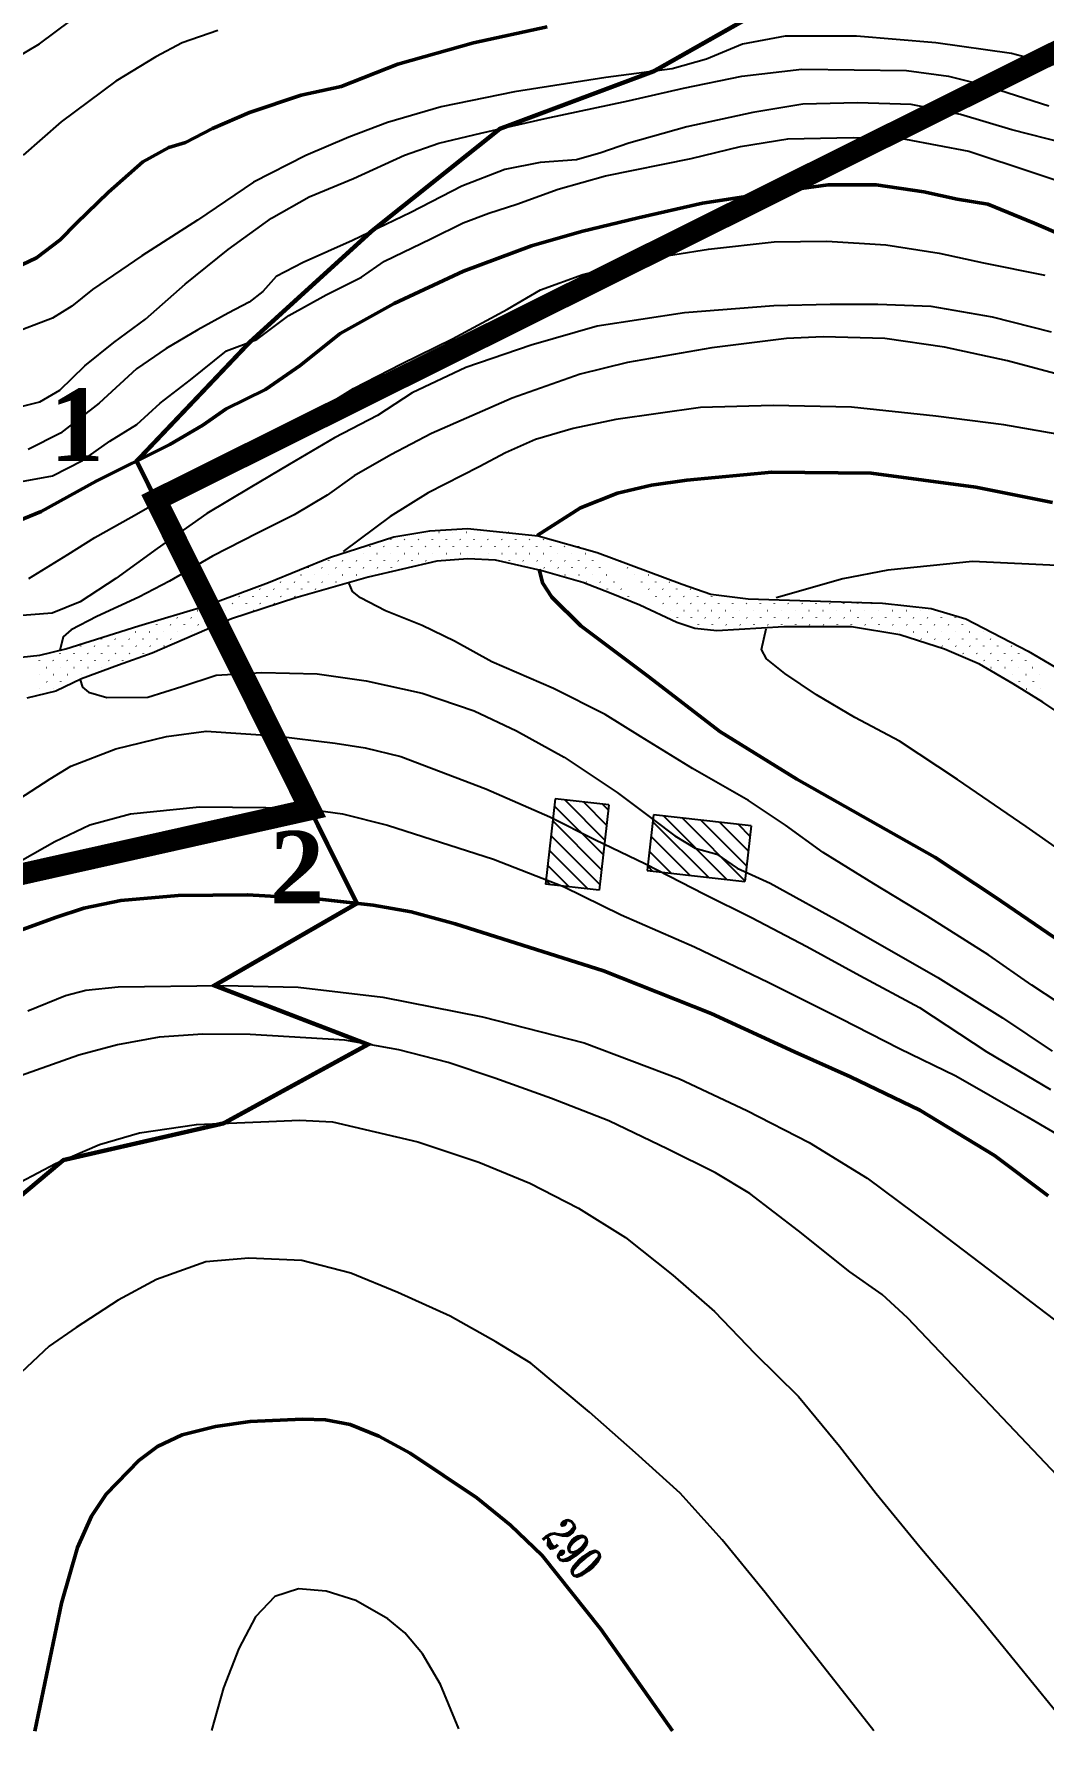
# Model space of a CAD drawing. Header units: millimetres. Extents: x 2268 to 10992, y 389 to 3530.
# Drawn here: x 3567.4 to 3799, y 390.2 to 779.7 of the extents above; entities that cross this region are included whole.
import ezdxf
from ezdxf.enums import TextEntityAlignment as Align

# ---------------------------------------------------------------- set-up
doc = ezdxf.new("R2010")
doc.units = ezdxf.units.MM
doc.linetypes.add('ACAD_ISO02W100', pattern=[15, 12, -3])
doc.layers.get('0').update_dxf_attribs({"true_color": 0xd9d9d9})
for name, color, linetype in [('fabbricati', 9, 'Continuous'), ('fiume', 4, 'Continuous'), ('reffifilo 2', 192, 'Continuous'), ('tracciolino 2', 191, 'Continuous')]:
    doc.layers.add(name, color=color, linetype=linetype)
doc.layers.add('linee rosse', color=7, linetype='Continuous', lineweight=50, true_color=0xffc2c2)
doc.layers.add('testo', color=7, linetype='Continuous', true_color=0x990000)
doc.styles.get("Standard").update_dxf_attribs({"font": 'times.ttf'})
doc.styles.add('TRIPLEX', font='romant', dxfattribs={"width": 0.86, "height": 10})

# ---------------------------------------------------------------- blocks, each defined once
blk = doc.blocks.new('B01C1F088')
at = {"layer": 'fabbricati', "linetype": 'Continuous'}
for p, q in [((345.67, 154.39), (350.78, 159.5)), ((345.84, 155.91), (349.57, 159.64)), ((346.01, 157.43), (348.36, 159.78)), ((346.18, 158.94), (347.15, 159.91)), ((345.5, 152.87), (350.67, 158.04)), ((345.97, 152), (350.5, 156.53)), ((347.18, 151.86), (350.33, 155.01)), ((348.39, 151.72), (350.16, 153.49)), ((349.6, 151.59), (349.99, 151.97))]:
    blk.add_line(p, q, dxfattribs=at)
blk = doc.blocks.new('B01C20568')
at = {"layer": 'fabbricati', "linetype": 'Continuous'}
for p, q in [((344.19, 144.83), (347.47, 148.1)), ((344.36, 146.35), (346.25, 148.24)), ((344.53, 147.87), (345.04, 148.38)), ((344.7, 143.99), (348.68, 147.97)), ((345.91, 143.85), (349.89, 147.83)), ((347.12, 143.72), (351.1, 147.7)), ((348.33, 143.58), (351.45, 146.7)), ((349.54, 143.44), (351.28, 145.18)), ((350.75, 143.31), (351.1, 143.66))]:
    blk.add_line(p, q, dxfattribs=at)
blk = doc.blocks.new('B01C419F8')
at = {"layer": 'fiume', "linetype": 'Continuous'}
for p, q in [((333.4, 182.93), (333.41, 182.94)), ((333.98, 183.51), (333.99, 183.52)), ((334.56, 182.96), (334.57, 182.97)), ((335.14, 183.54), (335.15, 183.55)), ((335.72, 182.99), (335.73, 183)), ((331.66, 181.19), (331.68, 181.2)), ((332.24, 181.77), (332.26, 181.78)), ((332.82, 182.35), (332.84, 182.36)), ((332.82, 181.22), (332.84, 181.23)), ((333.4, 181.8), (333.41, 181.81)), ((333.98, 182.38), (333.99, 182.39)), ((333.98, 181.25), (333.99, 181.26)), ((334.56, 181.83), (334.57, 181.84)), ((335.14, 182.41), (335.15, 182.42)), ((331.08, 180.61), (331.1, 180.62)), ((331.66, 180.06), (331.68, 180.07)), ((332.24, 180.64), (332.26, 180.65)), ((332.82, 180.09), (332.84, 180.1)), ((333.4, 180.67), (333.41, 180.68)), ((333.98, 180.11), (333.99, 180.13)), ((329.92, 178.32), (329.94, 178.33)), ((330.5, 178.9), (330.52, 178.91)), ((331.08, 179.48), (331.1, 179.49)), ((331.08, 178.35), (331.1, 178.36)), ((331.66, 178.93), (331.68, 178.94)), ((332.24, 179.51), (332.26, 179.52)), ((332.24, 178.37), (332.26, 178.39)), ((332.82, 178.95), (332.84, 178.97)), ((333.4, 179.53), (333.41, 179.55)), ((329.92, 177.19), (329.94, 177.2)), ((330.5, 177.77), (330.52, 177.78)), ((331.08, 177.22), (331.1, 177.23)), ((331.66, 177.79), (331.68, 177.81)), ((332.24, 177.24), (332.26, 177.26)), ((329.34, 176.61), (329.36, 176.62)), ((329.92, 176.06), (329.94, 176.07)), ((330.5, 176.64), (330.52, 176.65)), ((331.08, 176.08), (331.1, 176.1)), ((331.66, 176.66), (331.68, 176.68)), ((331.66, 175.53), (331.68, 175.55)), ((328.76, 174.9), (328.78, 174.91)), ((329.34, 175.48), (329.36, 175.49)), ((329.34, 174.34), (329.36, 174.36)), ((329.92, 174.92), (329.94, 174.94)), ((330.5, 175.5), (330.52, 175.52)), ((330.5, 174.37), (330.52, 174.39)), ((331.08, 174.95), (331.1, 174.97)), ((328.76, 173.76), (328.78, 173.78)), ((329.34, 173.21), (329.36, 173.23)), ((329.92, 173.79), (329.94, 173.81)), ((330.5, 173.24), (330.52, 173.26)), ((331.08, 173.82), (331.1, 173.84)), ((328.76, 172.63), (328.78, 172.65)), ((328.76, 171.5), (328.78, 171.52)), ((329.34, 172.08), (329.36, 172.1)), ((329.92, 172.66), (329.94, 172.68)), ((329.92, 171.53), (329.94, 171.54)), ((330.5, 172.11), (330.52, 172.12)), ((328.18, 170.92), (328.2, 170.94)), ((328.76, 170.37), (328.78, 170.38)), ((329.34, 170.95), (329.36, 170.96)), ((329.92, 170.4), (329.94, 170.41)), ((328.18, 169.79), (328.2, 169.8)), ((328.18, 168.66), (328.2, 168.67)), ((328.76, 169.24), (328.78, 169.25)), ((329.34, 169.82), (329.36, 169.83)), ((329.34, 168.69), (329.36, 168.7)), ((329.92, 169.27), (329.94, 169.28)), ((328.18, 167.53), (328.2, 167.54)), ((328.76, 168.11), (328.78, 168.12)), ((329.34, 167.56), (329.36, 167.57)), ((329.92, 168.14), (329.94, 168.15)), ((328.18, 166.4), (328.2, 166.41)), ((328.76, 166.98), (328.78, 166.99)), ((328.76, 165.84), (328.78, 165.86)), ((329.34, 166.42), (329.36, 166.44)), ((329.92, 167), (329.94, 167.02)), ((329.92, 165.87), (329.94, 165.89)), ((328.18, 165.27), (328.2, 165.28)), ((328.76, 164.71), (328.78, 164.73)), ((329.34, 165.29), (329.36, 165.31)), ((329.92, 164.74), (329.94, 164.76)), ((328.18, 164.13), (328.2, 164.15)), ((328.76, 163.58), (328.78, 163.6)), ((329.34, 164.16), (329.36, 164.18)), ((329.92, 163.61), (329.94, 163.62)), ((328.18, 163), (328.2, 163.02)), ((328.18, 161.87), (328.2, 161.89)), ((328.76, 162.45), (328.78, 162.46)), ((329.34, 163.03), (329.36, 163.04)), ((329.34, 161.9), (329.36, 161.91)), ((329.92, 162.48), (329.94, 162.49)), ((328.18, 160.74), (328.2, 160.75)), ((328.76, 161.32), (328.78, 161.33)), ((329.34, 160.77), (329.36, 160.78)), ((329.92, 161.35), (329.94, 161.36)), ((328.18, 159.61), (328.2, 159.62)), ((328.76, 160.19), (328.78, 160.2)), ((328.76, 159.06), (328.78, 159.07)), ((329.34, 159.64), (329.36, 159.65)), ((329.92, 160.22), (329.94, 160.23)), ((329.92, 159.08), (329.94, 159.1)), ((328.18, 158.48), (328.2, 158.49)), ((328.76, 157.93), (328.78, 157.94)), ((329.34, 158.51), (329.36, 158.52)), ((329.92, 157.95), (329.94, 157.97)), ((327.6, 156.77), (327.62, 156.78)), ((328.18, 157.35), (328.2, 157.36)), ((328.18, 156.21), (328.2, 156.23)), ((328.76, 156.79), (328.78, 156.81)), ((329.34, 157.37), (329.36, 157.39)), ((329.34, 156.24), (329.36, 156.26)), ((329.92, 156.82), (329.94, 156.84)), ((327.02, 155.05), (327.04, 155.07)), ((327.6, 155.63), (327.62, 155.65)), ((328.18, 155.08), (328.2, 155.1)), ((328.76, 155.66), (328.78, 155.68)), ((329.34, 155.11), (329.36, 155.13)), ((329.92, 155.69), (329.94, 155.7)), ((327.02, 153.92), (327.04, 153.94)), ((327.6, 154.5), (327.62, 154.52)), ((328.18, 153.95), (328.2, 153.97)), ((328.76, 154.53), (328.78, 154.55)), ((329.34, 153.98), (329.36, 153.99)), ((329.92, 154.56), (329.94, 154.57)), ((326.44, 153.34), (326.46, 153.36)), ((326.44, 152.21), (326.46, 152.23)), ((327.02, 152.79), (327.04, 152.81)), ((327.6, 153.37), (327.62, 153.39)), ((327.6, 152.24), (327.62, 152.25)), ((328.18, 152.82), (328.2, 152.83)), ((328.76, 153.4), (328.78, 153.41)), ((325.86, 151.63), (325.88, 151.65)), ((326.44, 151.08), (326.46, 151.09)), ((327.02, 151.66), (327.04, 151.67)), ((324.71, 149.35), (324.72, 149.36)), ((325.28, 149.92), (325.3, 149.93)), ((325.86, 150.5), (325.88, 150.51)), ((327.02, 149.4), (327.04, 149.41)), ((327.6, 149.98), (327.62, 149.99)), ((325.86, 148.24), (325.88, 148.25)), ((326.44, 148.82), (326.46, 148.83)), ((327.02, 148.27), (327.04, 148.28)), ((324.12, 146.5), (324.14, 146.51)), ((324.7, 147.08), (324.72, 147.09)), ((325.28, 147.66), (325.3, 147.67)), ((325.28, 146.53), (325.3, 146.54)), ((325.86, 147.11), (325.88, 147.12)), ((326.44, 147.69), (326.46, 147.7)), ((326.44, 146.55), (326.46, 146.57)), ((323.54, 145.92), (323.56, 145.93)), ((324.12, 145.37), (324.14, 145.38)), ((324.7, 145.95), (324.72, 145.96)), ((325.28, 145.4), (325.3, 145.41)), ((325.86, 145.98), (325.88, 145.99)), ((323.54, 144.79), (323.56, 144.8)), ((324.12, 144.24), (324.14, 144.25)), ((324.7, 144.82), (324.72, 144.83)), ((325.28, 144.26), (325.3, 144.28)), ((325.86, 144.84), (325.88, 144.86)), ((322.96, 143.08), (322.98, 143.09)), ((323.54, 143.66), (323.56, 143.67)), ((323.54, 142.52), (323.56, 142.54)), ((324.12, 143.1), (324.14, 143.12)), ((324.7, 143.68), (324.72, 143.7)), ((324.7, 142.55), (324.72, 142.57)), ((325.28, 143.13), (325.3, 143.15)), ((322.96, 141.94), (322.98, 141.96)), ((323.54, 141.39), (323.56, 141.41)), ((324.12, 141.97), (324.14, 141.99)), ((324.7, 141.42), (324.72, 141.44)), ((322.38, 140.23), (322.4, 140.25)), ((322.96, 140.81), (322.98, 140.83)), ((322.96, 139.68), (322.98, 139.7)), ((323.54, 140.26), (323.56, 140.28)), ((324.12, 140.84), (324.14, 140.86)), ((324.12, 139.71), (324.14, 139.72)), ((324.7, 140.29), (324.72, 140.3)), ((322.38, 139.1), (322.4, 139.12)), ((322.96, 138.55), (322.98, 138.56)), ((323.54, 139.13), (323.56, 139.14)), ((324.12, 138.58), (324.14, 138.59)), ((322.38, 137.97), (322.4, 137.98)), ((322.38, 136.84), (322.4, 136.85)), ((322.96, 137.42), (322.98, 137.43)), ((323.54, 138), (323.56, 138.01)), ((323.54, 136.87), (323.56, 136.88)), ((324.12, 137.45), (324.14, 137.46)), ((322.38, 135.71), (322.4, 135.72)), ((322.96, 136.29), (322.98, 136.3)), ((323.54, 135.74), (323.56, 135.75)), ((324.12, 136.32), (324.14, 136.33)), ((322.38, 134.58), (322.4, 134.59)), ((322.96, 135.16), (322.98, 135.17)), ((323.54, 134.6), (323.56, 134.62)), ((324.12, 135.18), (324.14, 135.2)), ((324.7, 134.63), (324.72, 134.65)), ((322.38, 133.45), (322.4, 133.46)), ((322.96, 134.03), (322.98, 134.04)), ((322.96, 132.89), (322.98, 132.91)), ((323.54, 133.47), (323.56, 133.49)), ((324.12, 134.05), (324.14, 134.07)), ((324.12, 132.92), (324.14, 132.94)), ((324.7, 133.5), (324.72, 133.52)), ((322.96, 131.76), (322.98, 131.78)), ((323.54, 132.34), (323.56, 132.36)), ((324.12, 131.79), (324.14, 131.8)), ((324.7, 132.37), (324.72, 132.38)), ((322.96, 130.63), (322.98, 130.65)), ((323.54, 131.21), (323.56, 131.22)), ((323.54, 130.08), (323.56, 130.09)), ((324.12, 130.66), (324.14, 130.67)), ((324.7, 131.24), (324.72, 131.25)), ((324.7, 130.11), (324.72, 130.12)), ((325.28, 130.69), (325.3, 130.7)), ((323.54, 128.95), (323.56, 128.96)), ((324.12, 129.53), (324.14, 129.54)), ((324.7, 128.98), (324.72, 128.99)), ((325.28, 129.56), (325.3, 129.57)), ((325.86, 129), (325.88, 129.02)), ((324.12, 128.4), (324.14, 128.41)), ((324.12, 127.27), (324.14, 127.28)), ((324.7, 127.84), (324.72, 127.86)), ((325.28, 128.42), (325.3, 128.44)), ((325.28, 127.29), (325.3, 127.31)), ((325.86, 127.87), (325.88, 127.89)), ((326.44, 127.32), (326.46, 127.34)), ((324.7, 126.71), (324.72, 126.73)), ((325.28, 126.16), (325.3, 126.18)), ((325.86, 126.74), (325.88, 126.76)), ((326.44, 126.19), (326.46, 126.2)), ((324.7, 125.58), (324.72, 125.6)), ((325.28, 125.03), (325.3, 125.04)), ((325.86, 125.61), (325.88, 125.62)), ((325.86, 124.48), (325.88, 124.49)), ((326.44, 125.06), (326.46, 125.07)), ((327.02, 124.51), (327.04, 124.52)), ((325.28, 123.9), (325.3, 123.91)), ((325.86, 123.35), (325.88, 123.36)), ((326.44, 123.93), (326.46, 123.94)), ((327.02, 123.38), (327.04, 123.39)), ((325.86, 122.22), (325.88, 122.23)), ((326.44, 122.8), (326.46, 122.81)), ((326.44, 121.66), (326.46, 121.68)), ((327.02, 122.24), (327.04, 122.26)), ((327.6, 122.82), (327.62, 122.84)), ((327.6, 121.69), (327.62, 121.71)), ((327.02, 121.11), (327.04, 121.13)), ((327.6, 120.56), (327.62, 120.58)), ((328.18, 121.14), (328.2, 121.16)), ((327.02, 119.98), (327.04, 120)), ((327.6, 119.43), (327.62, 119.44)), ((328.18, 120.01), (328.2, 120.02)), ((328.18, 118.88), (328.2, 118.89)), ((328.76, 119.46), (328.78, 119.47)), ((327.6, 118.3), (327.62, 118.31)), ((328.18, 117.75), (328.2, 117.76)), ((328.76, 118.33), (328.78, 118.34)), ((329.34, 117.78), (329.36, 117.79)), ((328.18, 116.62), (328.2, 116.63)), ((328.76, 117.2), (328.78, 117.21)), ((329.34, 116.64), (329.36, 116.66)), ((329.92, 116.09), (329.94, 116.11)), ((328.76, 116.06), (328.78, 116.08)), ((328.76, 114.93), (328.78, 114.95)), ((329.34, 115.51), (329.36, 115.53)), ((329.92, 114.96), (329.94, 114.98)), ((329.34, 114.38), (329.36, 114.4)), ((329.92, 113.83), (329.94, 113.84)), ((330.5, 114.41), (330.52, 114.42)), ((331.08, 113.86), (331.09, 113.87)), ((329.34, 113.25), (329.36, 113.26)), ((329.92, 112.7), (329.94, 112.71)), ((330.5, 113.28), (330.52, 113.29)), ((330.5, 112.15), (330.52, 112.16)), ((331.08, 112.73), (331.1, 112.74)), ((331.66, 112.18), (331.68, 112.19)), ((329.92, 111.57), (329.94, 111.58)), ((330.5, 111.02), (330.52, 111.03)), ((331.08, 111.6), (331.1, 111.61)), ((331.66, 111.04), (331.68, 111.06)), ((329.92, 110.44), (329.94, 110.45)), ((330.5, 109.88), (330.52, 109.9)), ((331.08, 110.46), (331.1, 110.48)), ((331.08, 109.33), (331.1, 109.35)), ((331.66, 109.91), (331.68, 109.93)), ((332.24, 110.49), (332.26, 110.51)), ((332.24, 109.36), (332.26, 109.38)), ((330.5, 108.75), (330.52, 108.77)), ((331.08, 108.2), (331.1, 108.22)), ((331.66, 108.78), (331.68, 108.8)), ((332.24, 108.23), (332.26, 108.24)), ((332.82, 108.81), (332.84, 108.82)), ((331.08, 107.07), (331.1, 107.08)), ((331.66, 107.65), (331.68, 107.66)), ((331.66, 106.52), (331.68, 106.53)), ((332.24, 107.1), (332.26, 107.11)), ((332.82, 107.68), (332.84, 107.69)), ((332.82, 106.55), (332.84, 106.56)), ((333.4, 107.13), (333.41, 107.14)), ((331.66, 105.39), (331.68, 105.4)), ((332.24, 105.97), (332.26, 105.98)), ((332.82, 105.42), (332.84, 105.43)), ((333.4, 106), (333.41, 106.01)), ((333.98, 105.44), (333.99, 105.46)), ((332.24, 104.84), (332.26, 104.85)), ((332.24, 103.7), (332.26, 103.72)), ((332.82, 104.28), (332.84, 104.3)), ((333.4, 104.86), (333.41, 104.88)), ((333.4, 103.73), (333.41, 103.75)), ((333.98, 104.31), (333.99, 104.33)), ((334.56, 104.89), (334.57, 104.91)), ((334.56, 103.76), (334.57, 103.77)), ((332.82, 103.15), (332.84, 103.17)), ((333.4, 102.6), (333.41, 102.62)), ((333.98, 103.18), (333.99, 103.2)), ((334.56, 102.63), (334.57, 102.64)), ((335.14, 103.21), (335.15, 103.22)), ((332.82, 102.02), (332.84, 102.04)), ((333.98, 102.05), (333.99, 102.06)), ((335.14, 102.08), (335.15, 102.09))]:
    blk.add_line(p, q, dxfattribs=at)

msp = doc.modelspace()

# ---------------------------------------------------------------- linework, layer by layer
at = {"transparency": 33554687}
for p, q in [((3687.04288, 604.15559), (3684.83719, 584.54947)), ((3699.36673, 602.76916), (3687.04288, 604.15559)), ((3699.36673, 602.76916), (3697.16104, 583.16304)), ((3709.60393, 600.48294), (3708.16706, 587.71076)), ((3732.01092, 597.96216), (3709.60393, 600.48294)), ((3732.01092, 597.96216), (3730.57405, 585.18998)), ((3697.16104, 583.16304), (3684.83719, 584.54947)), ((3708.16706, 587.71076), (3730.57405, 585.18998))]:
    msp.add_line(p, q, dxfattribs=at)
for points in [[(3560.16903, 772.37091), (3568.64068, 777.47432), (3575.88751, 782.81588)], [(3609.63803, 780.50234), (3601.40453, 777.71248), (3595.38252, 774.4463), (3586.16237, 768.86658), (3573.60799, 759.57838), (3564.9322, 751.88925)], [(3562.31246, 636.41622), (3568.76401, 637.09668), (3574.73074, 638.59368), (3591.43588, 643.86719), (3606.84816, 648.46026), (3621.20574, 653.80182), (3635.42723, 659.6197), (3649.98894, 664.28081), (3658.23094, 665.69275), (3666.93224, 666.18608), (3683.16107, 664.48495), (3696.7021, 660.70843), (3716.19711, 653.42757), (3722.78475, 651.1438), (3731.33721, 650.05932), (3762.16177, 649.07267), (3773.35523, 647.80107), (3781.28252, 645.43224), (3795.60608, 638.04931), (3809.52136, 629.84984)]]:
    msp.add_lwpolyline(points, dxfattribs=at)
at = {"transparency": 33554687, "flags": 128}
for points in [[(3804.34991, 771.8946), (3791.72749, 775.1948), (3774.37591, 777.67845), (3756.17377, 779.17545), (3739.84288, 779.17545), (3730.04434, 777.37225), (3721.77683, 773.93596), (3713.88356, 771.72448), (3698.67542, 769.71714), (3677.71744, 766.45096), (3660.84218, 763.01467), (3648.52597, 759.37424), (3639.64604, 756.006), (3629.77946, 751.82121), (3617.80347, 745.69712), (3604.94289, 736.95329), (3592.15036, 728.78784), (3580.8208, 721.06469), (3576.05762, 717.25415), (3571.63467, 714.49831), (3561.632, 710.61972)], [(3559.25041, 692.92792), (3568.77677, 695.24146), (3573.33581, 697.96328), (3579.05162, 703.50898), (3585.72007, 708.88456), (3593.03495, 714.26015), (3602.08499, 722.28951), (3611.95157, 730.25082), (3621.95424, 737.46363), (3630.56198, 742.32887), (3640.76879, 746.51366), (3652.43858, 751.88925), (3660.33184, 754.61107), (3669.96026, 756.95863), (3684.69209, 760.29286), (3703.7448, 764.37558), (3716.46929, 767.30153), (3729.84021, 770.02335), (3743.65342, 771.62241), (3767.67344, 771.31621), (3777.29336, 770.03611), (3785.22915, 768.01601), (3800.33523, 763.25283)], [(3803.87359, 754.61107), (3791.82956, 757.70713), (3780.09173, 761.24549), (3768.76217, 763.52501), (3756.41193, 763.93328), (3743.85756, 763.59306), (3732.35789, 761.68779), (3717.25181, 758.42161), (3703.91491, 754.61107), (3697.51865, 752.43361), (3691.9049, 750.80052), (3683.60336, 750.22214), (3675.47194, 748.62307), (3665.63938, 744.74448), (3653.86753, 738.75649), (3640.53063, 732.3262), (3629.20107, 727.25682), (3622.97492, 724.05869), (3619.91288, 720.58837), (3616.81681, 718.17276), (3611.98559, 715.65508), (3605.04496, 711.81052), (3597.7641, 707.52366), (3590.92554, 702.82852), (3582.35182, 695.0033), (3573.50592, 688.06267), (3566.05495, 684.3542)], [(3564.52393, 677.0053), (3571.63467, 678.26414), (3578.54128, 681.8025), (3584.80146, 686.25947), (3591.02761, 690.03599), (3596.33515, 694.96928), (3603.34383, 700.34487), (3611.57732, 706.94527), (3618.51795, 709.59904), (3625.90087, 715.07669), (3634.44057, 719.83987), (3642.60602, 723.88857), (3647.87953, 727.529), (3658.49462, 732.66643), (3665.87754, 736.34088), (3671.76347, 738.55235), (3678.2618, 740.66176), (3687.72011, 744.06403), (3698.60737, 747.1601), (3718.27249, 751.10673), (3729.534, 753.86257), (3740.45529, 755.63175), (3755.4593, 755.97197), (3767.46931, 755.52968), (3781.96298, 752.77384), (3796.96698, 747.84055), (3808.90895, 743.85989)], [(3566.19104, 654.75446), (3575.13901, 660.23211), (3581.36517, 664.1107), (3589.70073, 668.80583), (3598.9549, 674.11337), (3610.01227, 680.16941), (3621.64804, 686.1574), (3630.76612, 692.1454), (3640.76879, 698.30351), (3651.79214, 704.01932), (3663.49595, 709.70111), (3676.11837, 716.50565), (3683.67141, 720.99664), (3693.4019, 724.535), (3706.77282, 727.83521), (3722.21912, 730.35288), (3737.29118, 731.98597), (3749.34797, 732.13482), (3762.91027, 731.33954), (3775.18395, 729.39174), (3785.36525, 727.18877), (3799.41662, 724.36489)], [(3800.91362, 711.30018), (3787.40661, 714.70244), (3773.35523, 717.11806), (3761.07304, 717.59437), (3750.15176, 717.59437), (3737.22313, 717.32219), (3716.67342, 715.72313), (3696.7021, 712.66108), (3681.49396, 708.30618), (3666.55799, 703.13473), (3654.20776, 697.35087), (3646.21242, 692.1454), (3636.41389, 687.04199), (3625.9349, 680.91791), (3616.91888, 675.5083), (3607.0523, 669.62237), (3595.6547, 661.62704), (3586.16237, 654.68641), (3578.03094, 649.34485), (3571.56663, 646.75912), (3562.78877, 646.04465)], [(3805.15265, 700.83487), (3790.83651, 704.6866), (3776.34994, 707.82251), (3762.71551, 709.83359), (3748.5698, 710.20854), (3740.08237, 709.83359), (3723.00526, 707.65208), (3703.61029, 704.27756), (3692.77093, 701.61885), (3677.1936, 696.131), (3658.65079, 687.98443), (3649.31121, 683.11012), (3640.85786, 678.30399), (3634.68829, 673.8728), (3627.12118, 669.30527), (3618.66784, 665.14677), (3608.40794, 659.86343), (3598.4889, 654.0688), (3591.50125, 650.42159), (3581.8549, 646.02449), (3575.95801, 642.90562), (3574.0918, 641.29718), (3573.2993, 638.21879)], [(3805.32308, 687.33679), (3789.98436, 689.96142), (3774.40703, 691.9725), (3755.04615, 694.01766), (3737.0828, 694.46078), (3720.38063, 693.94949), (3700.98567, 691.18852), (3691.18593, 689.16466), (3682.51102, 686.65507), (3675.60008, 683.58733), (3669.55832, 680.31507), (3657.90089, 674.38409), (3649.1919, 668.94737), (3638.3355, 660.9201)], [(3804.55405, 622.60301), (3798.9403, 626.31148), (3792.13576, 630.5303), (3784.41261, 635.02129), (3776.34923, 638.49161), (3766.14242, 641.75779), (3755.017, 643.59501), (3739.50265, 643.59501), (3724.12439, 642.71042), (3719.04651, 643.22502), (3714.93827, 644.58167), (3706.46662, 648.56233), (3699.90024, 651.28414), (3693.4019, 653.7678), (3683.70543, 656.55766), (3673.32851, 658.93925), (3667.00029, 659.26672), (3659.85552, 658.70109), (3644.06899, 655.02664), (3627.46592, 650.26346), (3612.73409, 645.46626), (3601.91487, 640.80515), (3594.49793, 637.60702), (3586.77477, 634.81716), (3578.30312, 631.68707), (3572.4172, 628.82916), (3565.78277, 627.2301)], [(4118.15787, 586.88519), (4096.4576, 586.9917), (4084.91396, 587.73734), (4064.10442, 591.65723), (4049.95871, 595.06584), (4032.98385, 598.54262), (4012.39588, 603.55327), (3993.035, 608.3594), (3976.02605, 612.85876), (3954.51775, 618.85791), (3942.92849, 622.5392), (3930.453, 625.87963), (3915.79599, 629.8677), (3901.00264, 634.29889), (3884.84585, 639.44588), (3868.45046, 644.45653), (3854.9183, 648.17191), (3841.76108, 651.41009), (3822.33203, 654.85278), (3803.78921, 657.61375), (3782.7922, 658.63633), (3763.38019, 656.62526), (3753.0159, 654.60566), (3737.73044, 650.28525)], [(3808.49309, 553.41268), (3796.46071, 561.38882), (3786.54167, 568.2742), (3772.39595, 577.23883), (3760.15906, 584.60142), (3748.53572, 591.79358), (3739.91194, 598.0995), (3731.42451, 603.7237), (3718.53999, 611.08629), (3706.57578, 618.48296), (3698.4633, 623.49361), (3686.66952, 629.45867), (3672.45564, 635.62825), (3663.90004, 640.29804), (3656.50336, 643.94524), (3648.05002, 647.31976), (3642.34061, 650.26821), (3640.51061, 651.72752), (3639.76711, 653.55751)], [(3812.27664, 585.79443), (3795.13135, 597.82681), (3779.3836, 608.56392), (3766.02186, 617.35812), (3755.83013, 622.81189), (3746.96776, 627.99297), (3739.7756, 632.90136), (3735.51484, 636.30997), (3734.41131, 638.44035), (3735.48076, 643.12718)], [(3578.00318, 631.46975), (3578.5158, 629.78169), (3579.88004, 628.62569), (3584.12162, 627.43055), (3593.51233, 627.44759), (3601.31804, 629.90179), (3609.19192, 632.5605), (3619.69042, 633.10588), (3632.37044, 632.83319), (3643.65292, 631.26523), (3656.50336, 628.36792), (3668.43348, 624.31167), (3678.14801, 619.77823), (3689.08963, 613.71091), (3701.22427, 605.59843), (3709.50718, 599.42885), (3714.48374, 595.6453), (3719.18762, 592.78207), (3724.09601, 591.45272), (3728.7658, 588.21454), (3736.36699, 584.77185), (3753.58045, 575.33001), (3774.85015, 563.16129), (3789.71167, 553.8558), (3801.06233, 546.25461)], [(3563.95972, 604.09864), (3571.08371, 608.70026), (3575.88984, 611.66575), (3586.21792, 615.58564), (3597.80717, 618.41479), (3606.90815, 619.67597), (3622.82634, 618.58522), (3636.56302, 616.915), (3643.45266, 615.87112), (3651.59497, 613.88134), (3671.12628, 606.4165), (3685.78329, 599.97423), (3696.14545, 594.82724), (3707.73471, 589.23712), (3721.30096, 582.24948), (3732.07215, 576.93206), (3744.82033, 570.25119), (3756.95497, 563.57032), (3770.62348, 556.20773), (3786.06446, 546.05009), (3800.72147, 537.39223)], [(3564.77779, 590.12336), (3572.20855, 594.31595), (3580.25286, 598.20176), (3589.59244, 600.72412), (3605.40837, 602.32617), (3628.17785, 602.05348), (3638.18637, 600.6943), (3648.52723, 598.13358), (3672.86467, 590.2597), (3688.9192, 584.02196), (3702.17868, 577.54561), (3719.01719, 570.18302), (3735.92387, 562.03645), (3752.62604, 553.68537), (3766.05595, 546.83407), (3778.97456, 540.52815), (3795.30178, 531.25674), (3813.87868, 520.3492)], [(3566.00488, 555.45784), (3574.62866, 558.96871), (3579.2814, 560.21711), (3586.69512, 560.97978), (3610.82805, 561.32064), (3628.04151, 560.9457), (3647.50464, 558.62784), (3670.37639, 554.0944), (3693.65716, 548.16343), (3715.5745, 539.88051), (3731.01548, 532.5861), (3745.29754, 525.29168), (3758.62519, 517.07694), (3773.04359, 506.33983), (3786.37124, 496.18219), (3797.79007, 487.42207), (3809.27707, 478.69604), (3821.51396, 468.57248), (3835.55742, 454.63129), (3846.53313, 444.23504), (3859.00862, 431.45277), (3871.82498, 418.02286), (3899.0065, 390.32488)], [(3854.10023, 390.22157), (3834.94387, 414.6457), (3823.55912, 427.19201), (3806.48201, 444.37138), (3781.3265, 470.85625), (3767.89659, 485.00196), (3762.06788, 490.35347), (3754.67121, 495.56864), (3742.84334, 505.01048), (3731.73129, 513.53199), (3723.78924, 518.30404), (3712.8817, 523.75781), (3699.34954, 530.23416), (3686.19232, 535.38115), (3673.20553, 540.01686), (3662.43434, 543.62998), (3651.11777, 546.49321), (3638.74453, 548.7088), (3617.03171, 550.03816), (3606.15826, 550.14468), (3596.10287, 549.4587), (3586.59286, 547.71179), (3577.6964, 545.3002), (3561.94864, 539.71008)], [(3564.19832, 516.12253), (3572.37898, 520.45146), (3582.46845, 524.81448), (3591.60351, 527.4391), (3604.72664, 529.41609), (3621.32655, 530.06373), (3628.30993, 530.41311), (3635.8813, 529.99556), (3655.48078, 525.42803), (3669.52424, 520.75824), (3681.21575, 515.91802), (3692.39598, 510.15747), (3703.13309, 503.47661), (3714.04063, 494.78466), (3723.58472, 486.43358), (3732.85613, 476.82131), (3742.91152, 466.93635), (3752.31927, 455.55161), (3760.70444, 444.71225), (3770.75982, 432.47535), (3783.79774, 417.00028), (3805.61224, 390.24335)], [(3760.16528, 390.24335), (3735.20807, 421.97685), (3725.32311, 434.04331), (3715.71084, 444.74633), (3705.48503, 454.01774), (3694.91835, 463.35732), (3681.42027, 474.60572), (3673.44413, 479.51411), (3662.91154, 485.37691), (3650.94734, 490.83068), (3640.10797, 495.26187), (3628.89366, 498.19327), (3616.72494, 498.73864), (3606.83998, 497.88649), (3595.5575, 493.83025), (3586.69512, 489.09229), (3577.08285, 482.78637), (3570.91328, 478.49153), (3564.43693, 472.49238)], [(3664.89318, 390.64332), (3660.67862, 400.81034), (3656.5466, 407.89071), (3652.52098, 412.67093), (3648.62565, 415.93752), (3641.27468, 420.15977), (3634.45161, 422.26893), (3628.14662, 422.77223), (3622.66521, 421.0244), (3618.23159, 416.35285), (3614.42938, 409.12819), (3610.90176, 400.07156), (3608.17069, 390.26297)]]:
    msp.add_lwpolyline(points, dxfattribs=at)
at = {"layer": 'linee rosse', "transparency": 33554687}
msp.add_lwpolyline([(3559.43754, 724.26282), (3567.96022, 728.34555), (3573.45064, 732.45379), (3577.18037, 736.30686), (3584.49525, 743.38358), (3592.42254, 750.39225), (3598.34249, 753.65843), (3602.15303, 754.8152), (3608.41321, 758.04736), (3616.85084, 761.65376), (3628.75878, 765.70246), (3637.94491, 767.67578), (3650.90755, 772.81321), (3668.29315, 777.64443), (3685.16841, 781.3529)], dxfattribs=at)
at = {"layer": 'linee rosse', "transparency": 33554687, "flags": 128}
for points in [[(3810.64411, 730.42093), (3796.93296, 736.30686), (3786.3519, 740.62774), (3779.27518, 741.81853), (3771.62008, 743.48565), (3760.66477, 745.05069), (3749.67544, 745.05069), (3737.25715, 743.4176), (3720.85822, 740.8659), (3706.05834, 737.49765), (3693.0957, 734.40159), (3681.63005, 731.10138), (3665.97961, 725.24948), (3650.09101, 717.86656), (3637.67273, 710.95995), (3628.4866, 703.61105), (3620.55931, 698.09937), (3611.50927, 693.6424), (3606.13369, 689.8999), (3598.54663, 685.44293), (3581.67137, 677.03932), (3569.04895, 670.09869), (3561.22373, 666.86654)], [(3682.92006, 664.60139), (3692.8178, 670.9137), (3701.36061, 674.29888), (3709.14502, 676.14591), (3717.21063, 677.31549), (3736.74194, 679.15614), (3759.54551, 678.88345), (3783.57618, 675.67936), (3801.19867, 672.1685)], [(3683.32909, 656.82977), (3684.12558, 653.75084), (3686.24984, 650.45142), (3692.89023, 643.84299), (3708.51869, 632.15147), (3724.81182, 619.6078), (3742.4684, 608.66618), (3761.18164, 598.13358), (3774.20252, 590.771), (3787.90511, 581.67002), (3803.17566, 571.23969)], [(3556.69939, 571.23969), (3572.34489, 576.89797), (3578.84681, 579.04539), (3587.34276, 580.78378), (3600.46163, 581.9214), (3616.41816, 582.11314), (3632.31931, 581.17577), (3645.25496, 579.72711), (3654.0023, 578.19324), (3664.10455, 575.43227), (3698.15652, 564.69516), (3722.83483, 554.84429), (3741.99119, 546.08418), (3754.84164, 540.32363), (3770.72574, 532.65427), (3787.83694, 522.25802), (3800.21018, 513.0207)], [(3567.57284, 390.15432), (3573.74455, 419.53077), (3577.37258, 432.28788), (3580.58306, 439.47791), (3583.93415, 444.50773), (3591.43308, 452.27935), (3595.7194, 455.49196), (3601.38621, 458.14215), (3609.03853, 460.05949), (3616.99762, 461.2099), (3629.03, 461.72119), (3634.31334, 461.5678), (3640.00571, 460.49409), (3646.52467, 457.83112), (3653.70831, 453.91548), (3669.04703, 443.72375), (3676.79735, 437.38374), (3684.01081, 430.43019), (3697.50889, 413.54055), (3713.97021, 390.24335)]]:
    msp.add_lwpolyline(points, dxfattribs=at)
at = {"layer": 'reffifilo 2', "const_width": 5}
msp.add_lwpolyline([(3343.62745, 537.35815), (3630.78191, 601.69984), (3595.39701, 672.75616), (4059.55415, 903.89893)], dxfattribs=at)
at = {"layer": 'tracciolino 2', "linetype": 'ACAD_ISO02W100', "ltscale": 2, "const_width": 1}
msp.add_lwpolyline([(4059.55415, 903.89893), (4053.5815, 904.03724), (4020.89302, 885.18365), (3989.00629, 865.00369), (3954.69259, 849.30133), (3926.40936, 824.32028), (3889.85624, 814.9467), (3852.1717, 816.91392), (3815.04701, 810.14992), (3778.11082, 802.42257), (3742.55791, 789.74264), (3709.70716, 771.17323), (3674.36215, 757.9549), (3644.86706, 734.41698), (3616.9688, 709.00672), (3590.96048, 681.66515), (3641.51542, 580.1459), (3608.82691, 561.29238), (3644.05226, 547.75838), (3610.94049, 529.65852), (3574.15989, 521.22159), (3545.24905, 496.96962)], dxfattribs=at)

# ---------------------------------------------------------------- block references
at = {"transparency": 33554687, "xscale": 2.8185430224, "yscale": 2.8185430224, "zscale": 2.8185430224, "rotation": 270}
for name in ['B01C419F8', 'B01C20568', 'B01C1F088']:
    msp.add_blockref(name, (3281.02042, 1574.02917), dxfattribs=at)

# ---------------------------------------------------------------- texts
at = {"transparency": 33554687, "style": 'TRIPLEX', "width": 0.688}
msp.add_text('290', height=7.666437, rotation=310.9143832, dxfattribs=at).set_placement((3688.20886, 429.47312), align=Align.CENTER)
at = {"layer": 'testo', "char_height": 16.6125025, "attachment_point": 1}
for s, insert in [('{\\fTimes New Roman|b1|i0|c0|p18;1}', (3570.96048, 698.27765)), ('{\\fTimes New Roman|b1|i0|c0|p18;2}', (3621.51542, 596.75841))]:
    msp.add_mtext_dynamic_manual_height_columns(s, width=16.6125025, gutter_width=83.06251, heights=[19.50231], dxfattribs=dict(at, insert=insert))

doc.saveas('drawing.dxf')
